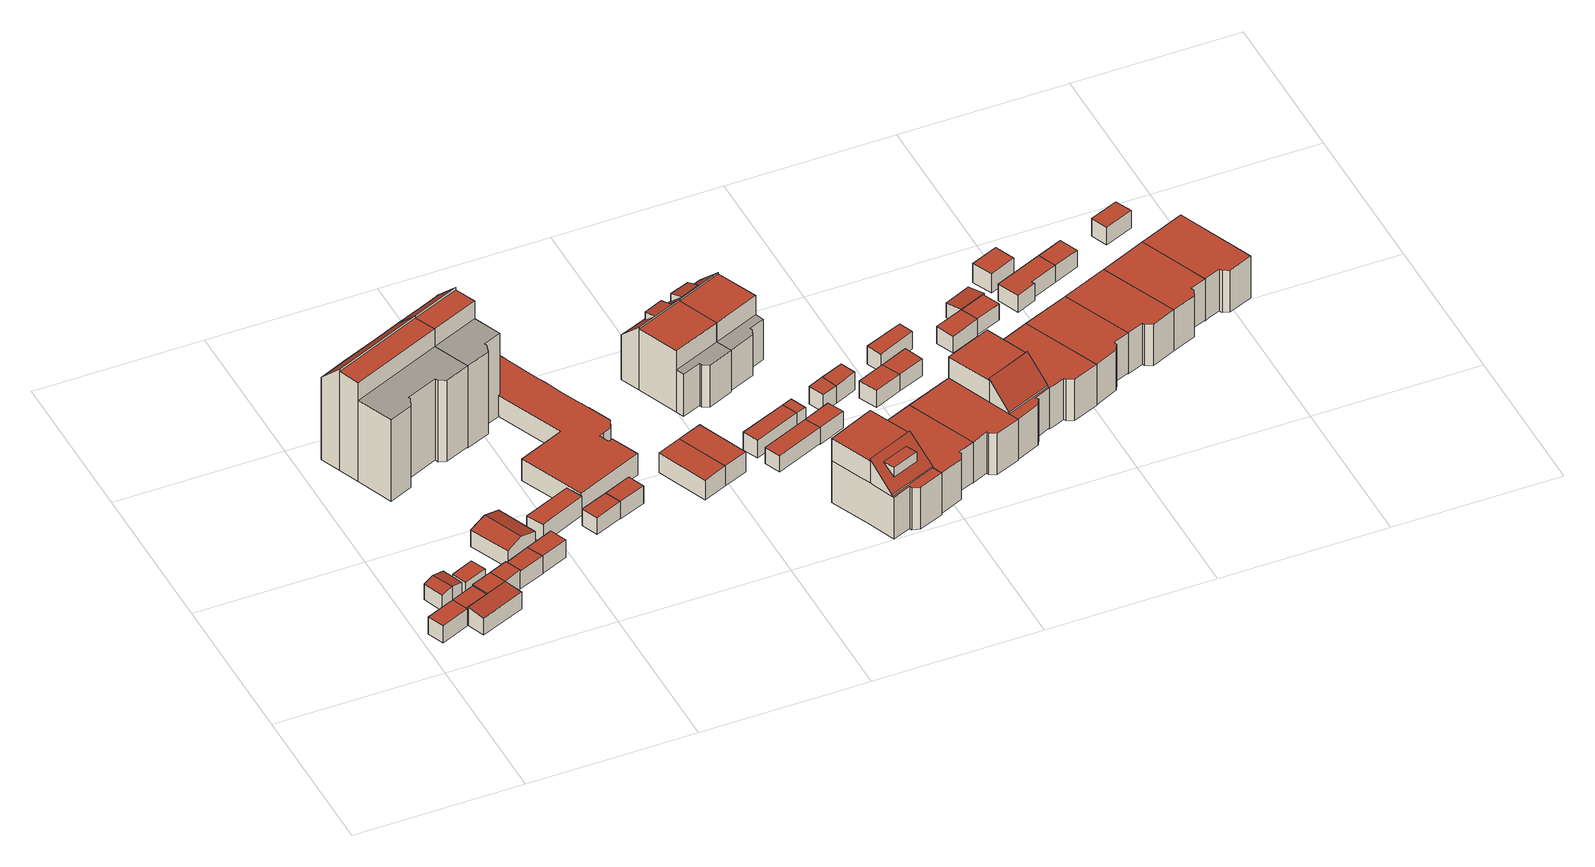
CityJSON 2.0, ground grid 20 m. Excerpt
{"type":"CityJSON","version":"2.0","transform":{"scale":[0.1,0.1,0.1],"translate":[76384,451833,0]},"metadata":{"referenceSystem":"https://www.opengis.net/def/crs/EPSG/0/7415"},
"CityObjects":{
"building1":{"type":"Building","attributes":{"Volume":19.13,"Dakoppervlakte":8.2,"Muuroppervlakte":27.96,"Vloeroppervlakte":8.2,"hoogte_Z_max_in_m_NAP":3.2,"GEB_DOEL":"onbekend","dateOfConstruction":"1982-01-01","measuredHeight":2.33},"geometry":[{"type":"Solid","lod":"2","boundaries":[[[[0,1,2,3]],[[4,5,6,7]],[[3,5,4,0]],[[3,2,6,5]],[[1,7,6,2]],[[1,0,4,7]]]],"semantics":{"surfaces":[{"type":"GroundSurface"},{"type":"RoofSurface"},{"type":"WallSurface"}],"values":[[0,1,2,2,2,2]]}}]},
"building2":{"type":"Building","attributes":{"Volume":18.67,"Dakoppervlakte":8.22,"Muuroppervlakte":25.49,"Vloeroppervlakte":7.98,"hoogte_Z_max_in_m_NAP":3.37,"GEB_DOEL":"onbekend","dateOfConstruction":"1982-01-01","measuredHeight":2.52},"geometry":[{"type":"Solid","lod":"2","boundaries":[[[[8,9,10,11,12,13]],[[14,15,16,17]],[[16,18,19,17]],[[9,8,19,18]],[[12,11,15,14]],[[10,16,15,11]],[[19,8,13,12,14,17]],[[10,9,18,16]]]],"semantics":{"surfaces":[{"type":"GroundSurface"},{"type":"RoofSurface"},{"type":"WallSurface"}],"values":[[0,1,1,2,2,2,2,2]]}}]},
"building3":{"type":"Building","attributes":{"Volume":61.8,"Dakoppervlakte":25.64,"Muuroppervlakte":49.66,"Vloeroppervlakte":25.57,"hoogte_Z_max_in_m_NAP":3.4,"GEB_DOEL":"onbekend","dateOfConstruction":"1982-01-01","measuredHeight":2.53},"geometry":[{"type":"Solid","lod":"2","boundaries":[[[[20,21,22,23,0,3,24,25]],[[26,27,28,29,30]],[[5,4,31,32]],[[33,34,35,30]],[[22,21,29,28]],[[29,21,20,30]],[[3,5,32,24]],[[4,5,3,0]],[[33,30,20,25]],[[32,34,33,25,24]],[[34,32,31,35]],[[4,26,30,35,31]],[[27,26,4,0,23]],[[28,27,23,22]]]],"semantics":{"surfaces":[{"type":"GroundSurface"},{"type":"RoofSurface"},{"type":"WallSurface"}],"values":[[0,1,1,1,2,2,2,2,2,2,2,2,2,2]]}}]},
"building4":{"type":"Building","attributes":{"Volume":11.65,"Dakoppervlakte":5.69,"Muuroppervlakte":20,"Vloeroppervlakte":5.69,"hoogte_Z_max_in_m_NAP":2.89,"GEB_DOEL":"onbekend","dateOfConstruction":"1982-01-01","measuredHeight":2.05},"geometry":[{"type":"Solid","lod":"2","boundaries":[[[[36,37,38,39,40]],[[41,42,43,44,45]],[[39,38,43,42]],[[38,37,44,43]],[[36,45,44,37]],[[42,41,45,36,40,39]]]],"semantics":{"surfaces":[{"type":"GroundSurface"},{"type":"RoofSurface"},{"type":"WallSurface"}],"values":[[0,1,2,2,2,2]]}}]},
"building5":{"type":"Building","attributes":{"Volume":30.52,"Dakoppervlakte":12.56,"Muuroppervlakte":39.27,"Vloeroppervlakte":12.56,"hoogte_Z_max_in_m_NAP":3.38,"GEB_DOEL":"onbekend","dateOfConstruction":"1982-01-01","measuredHeight":2.53},"geometry":[{"type":"Solid","lod":"2","boundaries":[[[[46,47,48,49,50,51]],[[52,53,54,55]],[[30,56,57,33]],[[47,54,53,48]],[[54,47,46,55]],[[52,55,46,51]],[[51,50,33,57,52]],[[33,50,49,30]],[[53,56,30,49,48]],[[56,53,52,57]]]],"semantics":{"surfaces":[{"type":"GroundSurface"},{"type":"RoofSurface"},{"type":"WallSurface"}],"values":[[0,1,1,2,2,2,2,2,2,2]]}}]},
"building6":{"type":"Building","attributes":{"Volume":59.48,"Dakoppervlakte":23.55,"Muuroppervlakte":46.86,"Vloeroppervlakte":22.37,"hoogte_Z_max_in_m_NAP":3.83,"GEB_DOEL":"onbekend","dateOfConstruction":"1982-01-01","measuredHeight":3.01},"geometry":[{"type":"Solid","lod":"2","boundaries":[[[[58,59,60,61,62,63]],[[64,65,66,67]],[[68,69,66,65]],[[67,62,61,64]],[[68,59,58,69]],[[63,66,69,58]],[[64,61,60,59,68,65]],[[63,62,67,66]]]],"semantics":{"surfaces":[{"type":"GroundSurface"},{"type":"RoofSurface"},{"type":"WallSurface"}],"values":[[0,1,1,2,2,2,2,2]]}}]},
"building7":{"type":"Building","attributes":{"Volume":1382.18,"Dakoppervlakte":75.35,"Muuroppervlakte":554.01,"Vloeroppervlakte":113.67,"hoogte_Z_max_in_m_NAP":14.65,"GEB_DOEL":"woonfunctie","dateOfConstruction":"1982-01-01","measuredHeight":13.74},"geometry":[{"type":"MultiSurface","lod":"2","boundaries":[[[70,71,72,73,74,75,76,77,78,79,80,81,82,83]],[[84,85,86,87,88,89,90,91,92]],[[93,94,95,96,97,98,99,100,101,102]],[[103,104,105,106]],[[107,108,109,110,111,112]],[[98,75,74,99]],[[74,73,100,99]],[[100,73,113,101]],[[80,93,102,81]],[[94,93,80,79]],[[94,79,78,95]],[[78,77,96,95]],[[75,98,97,76]],[[104,103,114,81,102]],[[113,72,106,105,101]],[[82,114,103,112,111]],[[72,71,108,107,106]],[[70,91,109,108,71]],[[110,84,83,82,111]],[[109,91,92,84,110]],[[112,103,106,107]],[[105,104,102,101]],[[70,83,84,92,91]],[[77,76,97,96]]],"semantics":{"surfaces":[{"type":"GroundSurface"},{"type":"OuterCeilingSurface"},{"type":"OuterFloorSurface"},{"type":"RoofSurface"},{"type":"WallSurface"}],"values":[0,1,2,3,3,4,4,4,4,4,4,4,4,4,4,4,4,4,4,4,4,4,4,4]}}]},
"building8":{"type":"Building","attributes":{"Volume":18.72,"Dakoppervlakte":7.87,"Muuroppervlakte":27.56,"Vloeroppervlakte":7.87,"hoogte_Z_max_in_m_NAP":3.2,"GEB_DOEL":"onbekend","dateOfConstruction":"1982-01-01","measuredHeight":2.38},"geometry":[{"type":"Solid","lod":"2","boundaries":[[[[115,116,117,47,46]],[[118,55,54,119,120]],[[46,47,54,55]],[[54,47,117,116,120,119]],[[115,118,120,116]],[[46,55,118,115]]]],"semantics":{"surfaces":[{"type":"GroundSurface"},{"type":"RoofSurface"},{"type":"WallSurface"}],"values":[[0,1,2,2,2,2]]}}]},
"building9":{"type":"Building","attributes":{"Volume":35.99,"Dakoppervlakte":13.99,"Muuroppervlakte":43.34,"Vloeroppervlakte":13.98,"hoogte_Z_max_in_m_NAP":3.42,"GEB_DOEL":"onbekend","dateOfConstruction":"1982-01-01","measuredHeight":2.61},"geometry":[{"type":"Solid","lod":"2","boundaries":[[[[121,122,123,124,125]],[[126,127,128,129,130]],[[125,124,130,129]],[[130,124,123,126]],[[122,127,126,123]],[[125,129,128,127,122,121]]]],"semantics":{"surfaces":[{"type":"GroundSurface"},{"type":"RoofSurface"},{"type":"WallSurface"}],"values":[[0,1,2,2,2,2]]}}]},
"building10":{"type":"Building","attributes":{"Volume":17.69,"Dakoppervlakte":7.57,"Muuroppervlakte":26.6,"Vloeroppervlakte":7.57,"hoogte_Z_max_in_m_NAP":3.2,"GEB_DOEL":"onbekend","dateOfConstruction":"1982-01-01","measuredHeight":2.34},"geometry":[{"type":"Solid","lod":"2","boundaries":[[[[131,132,133,134]],[[135,136,137,138]],[[131,134,136,135]],[[134,133,137,136]],[[132,138,137,133]],[[131,135,138,132]]]],"semantics":{"surfaces":[{"type":"GroundSurface"},{"type":"RoofSurface"},{"type":"WallSurface"}],"values":[[0,1,2,2,2,2]]}}]},
"building11":{"type":"Building","attributes":{"Volume":1192.71,"Dakoppervlakte":203.28,"Muuroppervlakte":553.6,"Vloeroppervlakte":223.23,"hoogte_Z_max_in_m_NAP":14.65,"GEB_DOEL":"woonfunctie","dateOfConstruction":"1982-01-01","measuredHeight":13.81},"geometry":[{"type":"MultiSurface","lod":"2","boundaries":[[[139,140,141,142,121,125,143,144,145,146,147,148,149,150,151,152,153,154,155,156,157,158,159,160,161,162,163,164,165,166,167,168,169,170]],[[171,172,173,174,175]],[[101,100,176,177,178,179,180]],[[181,182,183,184,185,186,187,188,189,190,191,192,193,194,195,196,197,198,199,200,201,202,203,204,205,206,207,208]],[[209,210,106,105]],[[108,107,211,212,213,214]],[[156,155,185,184]],[[145,144,190,189]],[[144,143,191,190]],[[191,143,125,121,193,192]],[[194,193,121,142]],[[195,194,142,141]],[[141,140,196,195]],[[139,197,196,140]],[[198,197,139,170]],[[199,198,170,169]],[[199,169,168,200]],[[200,168,167,201]],[[201,167,166,202]],[[202,166,165,203]],[[164,204,203,165]],[[205,163,162,206]],[[161,207,206,162]],[[161,160,208,207]],[[160,159,181,208]],[[159,158,182,181]],[[182,158,157,183]],[[183,157,156,184]],[[150,149,100,101]],[[176,100,149,148]],[[176,148,147,177]],[[177,147,146,178]],[[105,106,151,150,101]],[[214,172,153,152,108]],[[107,108,152,151,106]],[[214,213,212,185,155,154,171,172]],[[107,106,210,211]],[[180,209,105,101]],[[179,188,187,180]],[[188,179,178,146,145,189]],[[209,180,187,186,210]],[[186,185,212,211,210]],[[172,171,154,153]],[[163,205,204,164]]],"semantics":{"surfaces":[{"type":"GroundSurface"},{"type":"OuterCeilingSurface"},{"type":"OuterFloorSurface"},{"type":"RoofSurface"},{"type":"WallSurface"}],"values":[0,1,2,3,3,3,4,4,4,4,4,4,4,4,4,4,4,4,4,4,4,4,4,4,4,4,4,4,4,4,4,4,4,4,4,4,4,4,4,4,4,4,4,4]}}]},
"building12":{"type":"Building","attributes":{"Volume":17.82,"Dakoppervlakte":7.53,"Muuroppervlakte":26.85,"Vloeroppervlakte":7.53,"hoogte_Z_max_in_m_NAP":3.2,"GEB_DOEL":"onbekend","dateOfConstruction":"1982-01-01","measuredHeight":2.37},"geometry":[{"type":"Solid","lod":"2","boundaries":[[[[215,216,217,218]],[[219,220,138,137]],[[218,220,219,215]],[[217,138,220,218]],[[138,217,216,137]],[[216,215,219,137]]]],"semantics":{"surfaces":[{"type":"GroundSurface"},{"type":"RoofSurface"},{"type":"WallSurface"}],"values":[[0,1,2,2,2,2]]}}]},
"building13":{"type":"Building","attributes":{"Volume":54.07,"Dakoppervlakte":20.59,"Muuroppervlakte":50.89,"Vloeroppervlakte":20.59,"hoogte_Z_max_in_m_NAP":3.47,"GEB_DOEL":"overige gebruiksfunctie","dateOfConstruction":"1982-01-01","measuredHeight":2.63},"geometry":[{"type":"Solid","lod":"2","boundaries":[[[[221,222,223,224]],[[225,226,227,228]],[[223,222,226,225]],[[222,221,227,226]],[[224,228,227,221]],[[224,223,225,228]]]],"semantics":{"surfaces":[{"type":"GroundSurface"},{"type":"RoofSurface"},{"type":"WallSurface"}],"values":[[0,1,2,2,2,2]]}}]},
"building14":{"type":"Building","attributes":{"Volume":56.4,"Dakoppervlakte":20.91,"Muuroppervlakte":52.53,"Vloeroppervlakte":20.91,"hoogte_Z_max_in_m_NAP":3.47,"GEB_DOEL":"overige gebruiksfunctie","dateOfConstruction":"1982-01-01","measuredHeight":2.7},"geometry":[{"type":"Solid","lod":"2","boundaries":[[[[229,221,224,230]],[[231,232,228,227]],[[229,230,232,231]],[[230,224,228,232]],[[221,227,228,224]],[[221,229,231,227]]]],"semantics":{"surfaces":[{"type":"GroundSurface"},{"type":"RoofSurface"},{"type":"WallSurface"}],"values":[[0,1,2,2,2,2]]}}]},
"building15":{"type":"Building","attributes":{"Volume":452.47,"Dakoppervlakte":49.79,"Muuroppervlakte":237.5,"Vloeroppervlakte":59.31,"hoogte_Z_max_in_m_NAP":9.1,"GEB_DOEL":"woonfunctie","dateOfConstruction":"1982-01-01","measuredHeight":8.5},"children":["building15-1"],"geometry":[{"type":"Solid","lod":"2","boundaries":[[[[233,234,235,236,237,238,239,240,241,242,243]],[[244,245,246,247]],[[248,249,250,251],[252,253,254,255]],[[256,257,258,259,260,261,262]],[[237,236,261,244,247]],[[245,260,241,240,246]],[[235,234,256,262]],[[234,233,257,256]],[[258,257,233,243]],[[243,242,259,258]],[[241,260,259,242]],[[245,244,261,260]],[[240,239,250,249,246]],[[250,239,238,251]],[[247,248,251,238,237]],[[248,247,246,249]],[[236,235,262,261]],[[263,264,252,255]],[[263,255,254]],[[264,263,254,253]],[[264,253,252]]]],"semantics":{"surfaces":[{"type":"GroundSurface"},{"type":"RoofSurface"},{"type":"OuterFloorSurface"},{"type":"WallSurface"}],"values":[[0,1,1,2,3,3,3,3,3,3,3,3,3,3,3,3,3,1,3,3,3]]}}]},
"building15-1":{"type":"BuildingInstallation","attributes":{"relationToConstruction":"outside"},"parents":["building15"],"geometry":[{"type":"MultiSurface","lod":"2","boundaries":[[[263,264,252,255]],[[263,255,254]],[[264,263,254,253]],[[264,253,252]]],"semantics":{"surfaces":[{"type":"RoofSurface"},{"type":"WallSurface"}],"values":[0,1,1,1]}}]},
"building16":{"type":"Building","attributes":{"Volume":29.69,"Dakoppervlakte":12.41,"Muuroppervlakte":38.96,"Vloeroppervlakte":12.41,"hoogte_Z_max_in_m_NAP":2.99,"GEB_DOEL":"onbekend","dateOfConstruction":"1982-01-01","measuredHeight":2.4},"geometry":[{"type":"Solid","lod":"2","boundaries":[[[[265,266,267,268]],[[269,270,271,272]],[[269,265,268,270]],[[268,267,271,270]],[[271,267,266,272]],[[269,272,266,265]]]],"semantics":{"surfaces":[{"type":"GroundSurface"},{"type":"RoofSurface"},{"type":"WallSurface"}],"values":[[0,1,2,2,2,2]]}}]},
"building17":{"type":"Building","attributes":{"Volume":28.84,"Dakoppervlakte":13.12,"Muuroppervlakte":36.56,"Vloeroppervlakte":13.12,"hoogte_Z_max_in_m_NAP":2.87,"GEB_DOEL":"onbekend","dateOfConstruction":"1982-01-01","measuredHeight":2.2},"geometry":[{"type":"Solid","lod":"2","boundaries":[[[[273,274,275,276]],[[277,278,279,280]],[[273,276,280,279]],[[275,277,280,276]],[[274,278,277,275]],[[278,274,273,279]]]],"semantics":{"surfaces":[{"type":"GroundSurface"},{"type":"RoofSurface"},{"type":"WallSurface"}],"values":[[0,1,2,2,2,2]]}}]},
"building18":{"type":"Building","attributes":{"Volume":477.47,"Dakoppervlakte":60.3,"Muuroppervlakte":246.65,"Vloeroppervlakte":59.37,"hoogte_Z_max_in_m_NAP":9.58,"GEB_DOEL":"woonfunctie","dateOfConstruction":"1982-01-01","measuredHeight":8.94},"children":["building18-1"],"geometry":[{"type":"Solid","lod":"2","boundaries":[[[[281,282,283,284,285,286,287,288,289,290,291]],[[292,293,294,295,296,297,298]],[[299,300,301,302]],[[303,304,305,306],[307,308,309,310]],[[293,292,285,284]],[[284,283,294,293]],[[295,282,281,296]],[[311,312,301,300]],[[302,313,314,299]],[[288,311,300,299,314,289]],[[305,301,312,298,306]],[[303,297,313,302,304]],[[301,305,304,302]],[[285,292,298,312,311,288,287,286]],[[306,298,297,303]],[[290,289,314,313,297,296,281,291]],[[295,294,283,282]],[[315,308,307,316]],[[315,316,310,309]],[[315,309,308]],[[307,310,316]]]],"semantics":{"surfaces":[{"type":"GroundSurface"},{"type":"RoofSurface"},{"type":"WallSurface"}],"values":[[0,1,1,1,2,2,2,2,2,2,2,2,2,2,2,2,2,1,2,2,2]]}}]},
"building18-1":{"type":"BuildingInstallation","attributes":{"relationToConstruction":"outside"},"parents":["building18"],"geometry":[{"type":"MultiSurface","lod":"2","boundaries":[[[315,308,307,316]],[[315,316,310,309]],[[315,309,308]],[[307,310,316]]],"semantics":{"surfaces":[{"type":"RoofSurface"},{"type":"WallSurface"}],"values":[0,1,1,1]}}]},
"building19":{"type":"Building","attributes":{"Volume":6.23,"Dakoppervlakte":2.6,"Muuroppervlakte":15.88,"Vloeroppervlakte":2.6,"hoogte_Z_max_in_m_NAP":2.99,"GEB_DOEL":"onbekend","dateOfConstruction":"1982-01-01","measuredHeight":2.41},"geometry":[{"type":"Solid","lod":"2","boundaries":[[[[266,265,317,318]],[[272,319,320,269]],[[266,318,319,272]],[[320,319,318,317]],[[265,269,320,317]],[[265,266,272,269]]]],"semantics":{"surfaces":[{"type":"GroundSurface"},{"type":"RoofSurface"},{"type":"WallSurface"}],"values":[[0,1,2,2,2,2]]}}]},
"building20":{"type":"Building","attributes":{"Volume":430.69,"Dakoppervlakte":47.92,"Muuroppervlakte":229.88,"Vloeroppervlakte":57.66,"hoogte_Z_max_in_m_NAP":9.1,"GEB_DOEL":"woonfunctie","dateOfConstruction":"1982-01-01","measuredHeight":8.35},"children":["building20-1"],"geometry":[{"type":"Solid","lod":"2","boundaries":[[[[321,322,323,324,325,326,327,328,329,330,331]],[[332,333,246,245]],[[334,250,249,335],[336,337,338,339]],[[340,341,342,343,344,260,259]],[[333,332,344,329,328]],[[325,324,260,245,246]],[[323,322,340,259]],[[322,321,341,340]],[[331,342,341,321]],[[331,330,343,342]],[[343,330,329,344]],[[260,344,332,245]],[[328,327,334,335,333]],[[334,327,326,250]],[[249,250,326,325,246]],[[249,246,333,335]],[[324,323,259,260]],[[336,339,345,346]],[[339,338,345]],[[346,345,338,337]],[[337,336,346]]]],"semantics":{"surfaces":[{"type":"GroundSurface"},{"type":"RoofSurface"},{"type":"OuterFloorSurface"},{"type":"WallSurface"}],"values":[[0,1,1,2,3,3,3,3,3,3,3,3,3,3,3,3,3,1,3,3,3]]}}]},
"building20-1":{"type":"BuildingInstallation","attributes":{"relationToConstruction":"outside"},"parents":["building20"],"geometry":[{"type":"MultiSurface","lod":"2","boundaries":[[[336,339,345,346]],[[339,338,345]],[[346,345,338,337]],[[337,336,346]]],"semantics":{"surfaces":[{"type":"RoofSurface"},{"type":"WallSurface"}],"values":[0,1,1,1]}}]},
"building21":{"type":"Building","attributes":{"Volume":17.31,"Dakoppervlakte":7.58,"Muuroppervlakte":26.01,"Vloeroppervlakte":7.58,"hoogte_Z_max_in_m_NAP":2.87,"GEB_DOEL":"onbekend","dateOfConstruction":"1982-01-01","measuredHeight":2.28},"geometry":[{"type":"Solid","lod":"2","boundaries":[[[[347,348,349,350]],[[280,279,351,352]],[[347,350,280,352]],[[350,349,279,280]],[[348,351,279,349]],[[348,347,352,351]]]],"semantics":{"surfaces":[{"type":"GroundSurface"},{"type":"RoofSurface"},{"type":"WallSurface"}],"values":[[0,1,2,2,2,2]]}}]},
"building22":{"type":"Building","attributes":{"Volume":315.29,"Dakoppervlakte":57.24,"Muuroppervlakte":173.54,"Vloeroppervlakte":57.24,"hoogte_Z_max_in_m_NAP":6.27,"GEB_DOEL":"woonfunctie","dateOfConstruction":"1982-01-01","measuredHeight":5.51},"geometry":[{"type":"Solid","lod":"2","boundaries":[[[[353,354,355,356,357,358,359]],[[360,361,362,363,364,314,296]],[[356,355,314,364]],[[314,355,354,296]],[[353,359,361,360]],[[359,358,362,361]],[[358,357,363,362]],[[356,364,363,357]],[[354,353,360,296]]]],"semantics":{"surfaces":[{"type":"GroundSurface"},{"type":"RoofSurface"},{"type":"WallSurface"}],"values":[[0,1,2,2,2,2,2,2,2]]}}]},
"building23":{"type":"Building","attributes":{"Volume":9.61,"Dakoppervlakte":4.03,"Muuroppervlakte":19.14,"Vloeroppervlakte":4.03,"hoogte_Z_max_in_m_NAP":2.99,"GEB_DOEL":"onbekend","dateOfConstruction":"1982-01-01","measuredHeight":2.39},"geometry":[{"type":"Solid","lod":"2","boundaries":[[[[365,366,367,368]],[[369,370,371,372]],[[368,372,371,365]],[[368,367,369,372]],[[370,369,367,366]],[[370,366,365,371]]]],"semantics":{"surfaces":[{"type":"GroundSurface"},{"type":"RoofSurface"},{"type":"WallSurface"}],"values":[[0,1,2,2,2,2]]}}]},
"building24":{"type":"Building","attributes":{"Volume":13.91,"Dakoppervlakte":5.82,"Muuroppervlakte":23.49,"Vloeroppervlakte":5.82,"hoogte_Z_max_in_m_NAP":2.99,"GEB_DOEL":"onbekend","dateOfConstruction":"1982-01-01","measuredHeight":2.4},"geometry":[{"type":"Solid","lod":"2","boundaries":[[[[373,374,366,365]],[[370,375,376,371]],[[366,374,375,370]],[[375,374,373,376]],[[365,371,376,373]],[[365,366,370,371]]]],"semantics":{"surfaces":[{"type":"GroundSurface"},{"type":"RoofSurface"},{"type":"WallSurface"}],"values":[[0,1,2,2,2,2]]}}]},
"building25":{"type":"Building","attributes":{"Volume":20.09,"Dakoppervlakte":8.63,"Muuroppervlakte":27.9,"Vloeroppervlakte":8.63,"hoogte_Z_max_in_m_NAP":2.89,"GEB_DOEL":"onbekend","dateOfConstruction":"1982-01-01","measuredHeight":2.33},"geometry":[{"type":"Solid","lod":"2","boundaries":[[[[377,378,379,380]],[[381,382,383,384]],[[380,382,381,377]],[[380,379,383,382]],[[378,384,383,379]],[[377,381,384,378]]]],"semantics":{"surfaces":[{"type":"GroundSurface"},{"type":"RoofSurface"},{"type":"WallSurface"}],"values":[[0,1,2,2,2,2]]}}]},
"building26":{"type":"Building","attributes":{"Volume":319.09,"Dakoppervlakte":57.54,"Muuroppervlakte":174.89,"Vloeroppervlakte":57.54,"hoogte_Z_max_in_m_NAP":6.27,"GEB_DOEL":"woonfunctie","dateOfConstruction":"1982-01-01","measuredHeight":5.55},"geometry":[{"type":"Solid","lod":"2","boundaries":[[[[385,386,387,388,389,390,391]],[[364,363,392,393,394,395,396]],[[395,388,387,396]],[[386,364,396,387]],[[385,391,392,363]],[[391,390,393,392]],[[394,393,390,389]],[[388,395,394,389]],[[386,385,363,364]]]],"semantics":{"surfaces":[{"type":"GroundSurface"},{"type":"RoofSurface"},{"type":"WallSurface"}],"values":[[0,1,2,2,2,2,2,2,2]]}}]},
"building27":{"type":"Building","attributes":{"Volume":19.95,"Dakoppervlakte":8.54,"Muuroppervlakte":27.8,"Vloeroppervlakte":8.54,"hoogte_Z_max_in_m_NAP":2.89,"GEB_DOEL":"onbekend","dateOfConstruction":"1982-01-01","measuredHeight":2.33},"geometry":[{"type":"Solid","lod":"2","boundaries":[[[[397,377,380,398]],[[382,381,399,400]],[[398,400,399,397]],[[380,382,400,398]],[[382,380,377,381]],[[377,397,399,381]]]],"semantics":{"surfaces":[{"type":"GroundSurface"},{"type":"RoofSurface"},{"type":"WallSurface"}],"values":[[0,1,2,2,2,2]]}}]},
"building28":{"type":"Building","attributes":{"Volume":22.31,"Dakoppervlakte":9.3,"Muuroppervlakte":32.83,"Vloeroppervlakte":9.3,"hoogte_Z_max_in_m_NAP":3,"GEB_DOEL":"onbekend","dateOfConstruction":"1982-01-01","measuredHeight":2.41},"geometry":[{"type":"Solid","lod":"2","boundaries":[[[[401,402,403,404]],[[405,406,407,408]],[[401,404,406,405]],[[404,403,407,406]],[[407,403,402,408]],[[401,405,408,402]]]],"semantics":{"surfaces":[{"type":"GroundSurface"},{"type":"RoofSurface"},{"type":"WallSurface"}],"values":[[0,1,2,2,2,2]]}}]},
"building29":{"type":"Building","attributes":{"Volume":447.09,"Dakoppervlakte":64.42,"Muuroppervlakte":238.44,"Vloeroppervlakte":57,"hoogte_Z_max_in_m_NAP":9.47,"GEB_DOEL":"woonfunctie","dateOfConstruction":"1982-01-01","measuredHeight":8.72},"geometry":[{"type":"Solid","lod":"2","boundaries":[[[[409,410,411,412,413,414,415,416,417,418,419]],[[420,421,422,423,395,424,425]],[[426,427,428,429]],[[430,431,432,433]],[[424,395,417,416]],[[416,415,425,424]],[[413,421,420,414]],[[426,434,435,427]],[[429,428,396,436]],[[436,423,432,431,429]],[[430,433,422,434,426]],[[429,431,430,426]],[[410,435,434,422,421,413,412,411]],[[417,395,423,436,396,409,419,418]],[[396,428,427,435,410,409]],[[432,423,422,433]],[[414,420,425,415]]]],"semantics":{"surfaces":[{"type":"GroundSurface"},{"type":"RoofSurface"},{"type":"WallSurface"}],"values":[[0,1,1,1,2,2,2,2,2,2,2,2,2,2,2,2,2]]}}]},
"building30":{"type":"Building","attributes":{"Volume":19.38,"Dakoppervlakte":8.6,"Muuroppervlakte":27.21,"Vloeroppervlakte":8.6,"hoogte_Z_max_in_m_NAP":2.88,"GEB_DOEL":"onbekend","dateOfConstruction":"1982-01-01","measuredHeight":2.25},"geometry":[{"type":"Solid","lod":"2","boundaries":[[[[437,438,439,440,441,442]],[[443,444,445,446,447,448]],[[443,440,439,438,445,444]],[[438,437,446,445]],[[446,437,442,441,448,447]],[[440,443,448,441]]]],"semantics":{"surfaces":[{"type":"GroundSurface"},{"type":"RoofSurface"},{"type":"WallSurface"}],"values":[[0,1,2,2,2,2]]}}]},
"building31":{"type":"Building","attributes":{"Volume":326.99,"Dakoppervlakte":58.79,"Muuroppervlakte":176.82,"Vloeroppervlakte":58.79,"hoogte_Z_max_in_m_NAP":6.27,"GEB_DOEL":"woonfunctie","dateOfConstruction":"1982-01-01","measuredHeight":5.56},"geometry":[{"type":"Solid","lod":"2","boundaries":[[[[449,450,451,452,453,454,455,456]],[[457,458,459,460,461,462,435,421]],[[449,456,435,462]],[[456,455,421,435]],[[453,452,459,458]],[[460,459,452,451]],[[451,450,461,460]],[[449,462,461,450]],[[458,457,421,455,454,453]]]],"semantics":{"surfaces":[{"type":"GroundSurface"},{"type":"RoofSurface"},{"type":"WallSurface"}],"values":[[0,1,2,2,2,2,2,2,2]]}}]},
"building32":{"type":"Building","attributes":{"Volume":16.27,"Dakoppervlakte":7.83,"Muuroppervlakte":23.98,"Vloeroppervlakte":7.76,"hoogte_Z_max_in_m_NAP":2.89,"GEB_DOEL":"onbekend","dateOfConstruction":"1982-01-01","measuredHeight":2.25},"geometry":[{"type":"Solid","lod":"2","boundaries":[[[[440,463,464,465,466]],[[467,468,443,469,470]],[[443,468,463,440]],[[440,466,469,443]],[[470,469,466,465]],[[470,465,464,467]],[[464,463,468,467]]]],"semantics":{"surfaces":[{"type":"GroundSurface"},{"type":"RoofSurface"},{"type":"WallSurface"}],"values":[[0,1,2,2,2,2,2]]}}]},
"building33":{"type":"Building","attributes":{"Volume":17.55,"Dakoppervlakte":7.97,"Muuroppervlakte":25.37,"Vloeroppervlakte":7.97,"hoogte_Z_max_in_m_NAP":2.88,"GEB_DOEL":"onbekend","dateOfConstruction":"1982-01-01","measuredHeight":2.2},"geometry":[{"type":"Solid","lod":"2","boundaries":[[[[471,472,473,474]],[[475,469,443,448]],[[474,473,469,475]],[[443,469,473,472]],[[443,472,471,448]],[[471,474,475,448]]]],"semantics":{"surfaces":[{"type":"GroundSurface"},{"type":"RoofSurface"},{"type":"WallSurface"}],"values":[[0,1,2,2,2,2]]}}]},
"building34":{"type":"Building","attributes":{"Volume":317.47,"Dakoppervlakte":57.86,"Muuroppervlakte":173.56,"Vloeroppervlakte":57.86,"hoogte_Z_max_in_m_NAP":6.27,"GEB_DOEL":"woonfunctie","dateOfConstruction":"1982-01-01","measuredHeight":5.49},"geometry":[{"type":"Solid","lod":"2","boundaries":[[[[476,477,478,479,480,481,482]],[[462,461,483,484,485,486,487]],[[481,480,487,486]],[[479,462,487,480]],[[478,477,483,461]],[[477,476,484,483]],[[482,485,484,476]],[[481,486,485,482]],[[479,478,461,462]]]],"semantics":{"surfaces":[{"type":"GroundSurface"},{"type":"RoofSurface"},{"type":"WallSurface"}],"values":[[0,1,2,2,2,2,2,2,2]]}}]},
"building35":{"type":"Building","attributes":{"Volume":23.57,"Dakoppervlakte":9.27,"Muuroppervlakte":31.35,"Vloeroppervlakte":9.27,"hoogte_Z_max_in_m_NAP":3.18,"GEB_DOEL":"onbekend","dateOfConstruction":"1982-01-01","measuredHeight":2.54},"geometry":[{"type":"Solid","lod":"2","boundaries":[[[[488,489,490,491]],[[492,493,494,495]],[[490,489,495,494]],[[489,488,492,495]],[[491,493,492,488]],[[491,490,494,493]]]],"semantics":{"surfaces":[{"type":"GroundSurface"},{"type":"RoofSurface"},{"type":"WallSurface"}],"values":[[0,1,2,2,2,2]]}}]},
"building36":{"type":"Building","attributes":{"Volume":36.67,"Dakoppervlakte":16.15,"Muuroppervlakte":41.39,"Vloeroppervlakte":19.45,"hoogte_Z_max_in_m_NAP":2.88,"GEB_DOEL":"onbekend","dateOfConstruction":"1982-01-01","measuredHeight":2.27},"geometry":[{"type":"Solid","lod":"2","boundaries":[[[[496,497,498,499,500,501]],[[502,503,504,505,506,507]],[[497,504,503,498]],[[496,501,506,505]],[[501,500,507,506]],[[499,502,507,500]],[[497,496,505,504]],[[499,498,503,502]]]],"semantics":{"surfaces":[{"type":"GroundSurface"},{"type":"RoofSurface"},{"type":"WallSurface"}],"values":[[0,1,2,2,2,2,2,2]]}}]},
"building37":{"type":"Building","attributes":{"Volume":318.25,"Dakoppervlakte":57.13,"Muuroppervlakte":175.1,"Vloeroppervlakte":57.13,"hoogte_Z_max_in_m_NAP":6.27,"GEB_DOEL":"woonfunctie","dateOfConstruction":"1982-01-01","measuredHeight":5.57},"geometry":[{"type":"Solid","lod":"2","boundaries":[[[[508,509,510,511,512,513,514]],[[515,516,487,486,517,518,519]],[[519,518,511,510]],[[510,509,515,519]],[[508,514,487,516]],[[514,513,486,487]],[[513,512,517,486]],[[511,518,517,512]],[[515,509,508,516]]]],"semantics":{"surfaces":[{"type":"GroundSurface"},{"type":"RoofSurface"},{"type":"WallSurface"}],"values":[[0,1,2,2,2,2,2,2,2]]}}]},
"building38":{"type":"Building","attributes":{"Volume":18.67,"Dakoppervlakte":8.1,"Muuroppervlakte":26.67,"Vloeroppervlakte":8.1,"hoogte_Z_max_in_m_NAP":2.88,"GEB_DOEL":"onbekend","dateOfConstruction":"1982-01-01","measuredHeight":2.31},"geometry":[{"type":"Solid","lod":"2","boundaries":[[[[501,520,521,496]],[[506,505,522,523]],[[501,496,505,506]],[[496,521,522,505]],[[520,523,522,521]],[[520,501,506,523]]]],"semantics":{"surfaces":[{"type":"GroundSurface"},{"type":"RoofSurface"},{"type":"WallSurface"}],"values":[[0,1,2,2,2,2]]}}]},
"building39":{"type":"Building","attributes":{"Volume":316.49,"Dakoppervlakte":56.79,"Muuroppervlakte":175.38,"Vloeroppervlakte":56.79,"hoogte_Z_max_in_m_NAP":6.27,"GEB_DOEL":"woonfunctie","dateOfConstruction":"1982-01-01","measuredHeight":5.57},"geometry":[{"type":"Solid","lod":"2","boundaries":[[[[508,524,525,526,527,528,509]],[[529,530,531,532,533,516,515]],[[508,509,515,516]],[[509,528,529,515]],[[526,531,530,527]],[[526,525,532,531]],[[525,524,533,532]],[[508,516,533,524]],[[528,527,530,529]]]],"semantics":{"surfaces":[{"type":"GroundSurface"},{"type":"RoofSurface"},{"type":"WallSurface"}],"values":[[0,1,2,2,2,2,2,2,2]]}}]},
"building40":{"type":"Building","attributes":{"Volume":19.34,"Dakoppervlakte":8.18,"Muuroppervlakte":27.96,"Vloeroppervlakte":8.18,"hoogte_Z_max_in_m_NAP":2.91,"GEB_DOEL":"onbekend","dateOfConstruction":"1982-01-01","measuredHeight":2.37},"geometry":[{"type":"Solid","lod":"2","boundaries":[[[[534,535,536,537]],[[538,539,540,541]],[[535,541,540,536]],[[535,534,538,541]],[[537,539,538,534]],[[537,536,540,539]]]],"semantics":{"surfaces":[{"type":"GroundSurface"},{"type":"RoofSurface"},{"type":"WallSurface"}],"values":[[0,1,2,2,2,2]]}}]},
"building41":{"type":"Building","attributes":{"Volume":323.35,"Dakoppervlakte":56.75,"Muuroppervlakte":178.68,"Vloeroppervlakte":56.75,"hoogte_Z_max_in_m_NAP":6.27,"GEB_DOEL":"woonfunctie","dateOfConstruction":"1982-01-01","measuredHeight":5.7},"geometry":[{"type":"Solid","lod":"2","boundaries":[[[[542,543,544,545,546,547,548,549]],[[550,551,552,553,533,532,554,555]],[[544,543,552,551]],[[543,542,553,552]],[[549,548,532,533]],[[555,554,532,548,547,546]],[[546,545,550,555]],[[544,551,550,545]],[[549,533,553,542]]]],"semantics":{"surfaces":[{"type":"GroundSurface"},{"type":"RoofSurface"},{"type":"WallSurface"}],"values":[[0,1,2,2,2,2,2,2,2]]}}]}
},
"vertices":[
[52,56,9],[17,41,9],[9,61,9],[44,76,9],[52,56,32],[44,76,32],[9,61,32],[17,41,32],
[56,125,9],[66,100,9],[52,94,9],[38,89,9],[29,114,9],[41,119,9],[29,114,30],[38,89,30],[52,94,34],[41,119,34],[66,100,30],[56,125,30],
[106,78,9],[115,57,9],[61,35,9],[53,56,9],[73,88,9],[98,98,9],[52,56,34],[53,56,34],[61,35,32],[115,57,32],[106,78,34],[81,68,32],[73,88,32],[98,98,34],[73,88,34],[81,68,34],
[90,129,8],[98,111,8],[70,99,8],[63,117,8],[65,118,8],[65,118,29],[63,117,29],[70,99,29],[98,111,29],[90,129,29],
[151,121,8],[160,101,8],[128,88,8],[106,78,8],[98,98,8],[120,107,8],[120,107,32],[128,88,32],[160,101,32],[151,121,32],[128,88,34],[120,107,34],
[150,190,8],[170,142,8],[150,133,8],[131,125,8],[110,173,8],[130,181,8],[131,125,31],[150,133,38],[130,181,38],[110,173,31],[170,142,31],[150,190,31],
[102,398,9],[137,413,9],[146,389,9],[175,321,9],[145,309,9],[137,312,9],[135,316,9],[97,300,9],[98,298,9],[93,286,9],[65,274,9],[47,318,9],[27,367,9],[59,381,9],[59,381,35],[57,386,35],[59,391,35],[64,393,35],[90,404,35],[95,406,35],[100,404,35],[102,398,35],[81,390,35],[65,274,120],[93,286,120],[98,298,120],[97,300,120],[135,316,120],[137,312,120],[145,309,120],[175,321,120],[157,364,120],[47,318,120],[37,343,144],[47,318,144],[157,364,144],[146,389,144],[146,389,147],[137,413,122],[102,398,122],[59,381,121],[27,367,121],[37,343,147],[157,364,9],[37,343,9],
[185,135,8],[193,115,8],[162,102,8],[185,135,32],[162,102,32],[193,115,32],
[237,172,8],[237,170,8],[181,146,8],[172,167,8],[229,191,8],[181,146,34],[237,170,34],[237,172,34],[229,191,33],[172,167,33],
[230,154,9],[263,167,9],[271,148,9],[238,134,9],[230,154,32],[238,134,32],[271,148,32],[263,167,32],
[294,249,8],[299,237,8],[304,239,8],[318,206,8],[204,249,8],[260,273,8],[226,354,8],[206,346,8],[207,343,8],[204,333,8],[175,321,8],[157,364,8],[146,389,8],[137,413,8],[170,427,8],[192,436,8],[194,437,8],[228,451,8],[240,446,8],[247,429,8],[256,409,8],[258,404,8],[275,362,8],[279,353,8],[287,333,8],[298,307,8],[299,305,8],[302,299,8],[303,296,8],[315,268,8],[310,256,8],[299,251,8],[192,436,35],[170,427,35],[167,432,35],[169,437,35],[188,445,35],[204,333,120],[207,343,120],[206,346,120],[228,355,120],[214,388,120],[256,409,37],[247,429,37],[240,446,37],[228,451,37],[194,437,37],[204,413,37],[214,388,37],[228,355,37],[226,354,37],[260,273,37],[204,249,37],[229,191,37],[237,172,37],[318,206,37],[304,239,37],[299,237,37],[294,249,37],[299,251,37],[310,256,37],[315,268,37],[303,296,37],[302,299,37],[299,305,37],[298,307,37],[287,333,37],[279,353,37],[275,362,37],[258,404,37],[214,388,144],[204,413,144],[204,413,147],[194,437,122],[192,436,122],[170,427,121],
[304,161,8],[271,148,8],[263,167,8],[296,181,8],[304,161,32],[296,181,32],
[394,151,8],[365,139,8],[340,200,8],[369,212,8],[340,200,35],[365,139,35],[394,151,35],[369,212,35],
[423,163,8],[398,224,8],[423,163,35],[398,224,35],
[427,281,6],[426,284,6],[403,275,6],[399,285,6],[379,334,6],[369,357,6],[427,381,6],[437,358,6],[457,309,6],[465,290,6],[435,277,6],[399,285,89],[457,309,89],[437,358,89],[379,334,89],[379,334,91],[437,358,91],[427,381,66],[369,357,67],[404,348,87],[399,362,73],[422,372,73],[428,358,87],[426,284,63],[427,281,63],[435,277,63],[465,290,63],[457,309,63],[399,285,63],[403,275,63],[422,372,84],[399,362,84],
[493,222,6],[501,204,6],[445,180,6],[437,199,6],[493,222,30],[437,199,30],[445,180,30],[501,204,30],
[514,173,7],[456,149,7],[448,168,7],[505,192,7],[448,168,29],[456,149,29],[514,173,29],[505,192,29],
[581,15,6],[551,3,6],[542,6,6],[541,9,6],[519,0,6],[518,2,6],[506,32,6],[485,82,6],[541,107,6],[563,56,6],[576,27,6],[519,0,63],[541,9,63],[542,6,63],[551,3,63],[581,15,63],[576,27,63],[518,2,63],[541,107,93],[485,82,93],[506,32,93],[563,56,93],[576,27,65],[563,56,96],[506,32,96],[518,2,65],[521,30,88],[553,43,88],[559,30,75],[527,17,75],[485,82,63],[506,32,63],[563,56,63],[541,107,63],[559,30,88],[527,17,88],
[505,227,6],[513,208,6],[513,208,30],[505,227,30],
[499,311,8],[496,303,8],[465,290,8],[457,309,8],[437,358,8],[427,381,8],[482,405,8],[492,381,8],[513,332,8],[517,322,8],[498,314,8],[513,332,89],[492,381,89],[482,405,66],[492,381,91],[442,364,88],[436,378,73],[460,387,73],[466,374,88],[496,303,63],[499,311,63],[498,314,63],[517,322,63],[513,332,63],[460,387,84],[436,378,84],
[538,206,6],[547,187,6],[514,173,6],[505,192,6],[547,187,29],[538,206,29],
[609,27,8],[581,15,8],[541,107,8],[597,130,8],[632,47,8],[612,39,8],[613,36,8],[609,27,63],[613,36,63],[612,39,63],[632,47,63],[597,130,63],
[550,246,6],[557,227,6],[539,220,6],[531,238,6],[539,220,30],[557,227,30],[550,246,30],[531,238,30],
[577,257,6],[584,239,6],[584,239,30],[577,257,30],
[626,217,6],[593,203,6],[583,225,6],[616,239,6],[626,217,29],[616,239,29],[583,225,29],[593,203,29],
[632,47,7],[597,130,7],[653,153,7],[691,61,7],[661,49,7],[653,53,7],[652,56,7],[652,56,63],[653,53,63],[661,49,63],[691,61,63],[653,153,63],
[658,230,6],[649,253,6],[658,230,29],[649,253,29],
[614,272,6],[660,291,6],[667,274,6],[621,254,6],[614,272,30],[621,254,30],[667,274,30],[660,291,30],
[653,153,8],[708,176,8],[730,123,8],[741,96,8],[742,94,8],[722,85,8],[724,82,8],[720,74,8],[691,61,8],[686,73,8],[675,100,8],[722,85,63],[742,94,63],[741,96,63],[686,73,63],[720,74,63],[724,82,63],[730,123,92],[708,176,92],[653,153,92],[675,100,92],[730,123,95],[675,100,95],[686,73,65],[741,96,65],[730,123,63],[708,176,63],[675,100,63],
[703,250,6],[694,272,6],[726,285,6],[729,286,6],[738,265,6],[736,264,6],[729,286,29],[726,285,29],[694,272,29],[703,250,29],[736,264,29],[738,265,29],
[764,200,7],[803,108,7],[772,95,7],[764,99,7],[762,102,7],[748,96,7],[742,94,7],[708,176,7],[748,96,63],[762,102,63],[764,99,63],[772,95,63],[803,108,63],[764,200,63],
[721,306,6],[753,320,6],[762,300,6],[760,299,6],[753,320,26],[721,306,26],[760,299,29],[762,300,29],
[738,265,7],[729,286,7],[760,299,7],[769,278,7],[769,278,29],
[836,129,8],[832,121,8],[803,108,8],[764,200,8],[820,223,8],[855,141,8],[835,133,8],[832,121,63],[836,129,63],[835,133,63],[855,141,63],[820,223,63],
[813,336,6],[781,322,6],[770,346,6],[803,360,6],[813,336,32],[803,360,32],[770,346,32],[781,322,32],
[849,310,6],[815,296,6],[817,292,6],[793,282,6],[782,308,6],[840,332,6],[793,282,29],[817,292,29],[815,296,29],[849,310,29],[840,332,29],[782,308,29],
[875,246,7],[914,155,7],[885,142,7],[876,146,7],[875,149,7],[855,141,7],[820,223,7],[914,155,63],[875,246,63],[875,149,63],[876,146,63],[885,142,63],
[871,345,6],[880,323,6],[880,323,29],[871,345,29],
[931,270,7],[965,187,7],[945,179,7],[947,176,7],[943,167,7],[943,167,63],[947,176,63],[945,179,63],[965,187,63],[931,270,63],
[916,364,5],[950,378,5],[959,358,5],[924,344,5],[916,364,29],[924,344,29],[959,358,29],[950,378,29],
[986,293,6],[1024,201,6],[995,189,6],[987,192,6],[985,195,6],[971,190,6],[965,187,6],[931,270,6],[987,192,63],[995,189,63],[1024,201,63],[986,293,63],[971,190,63],[985,195,63]
]}
